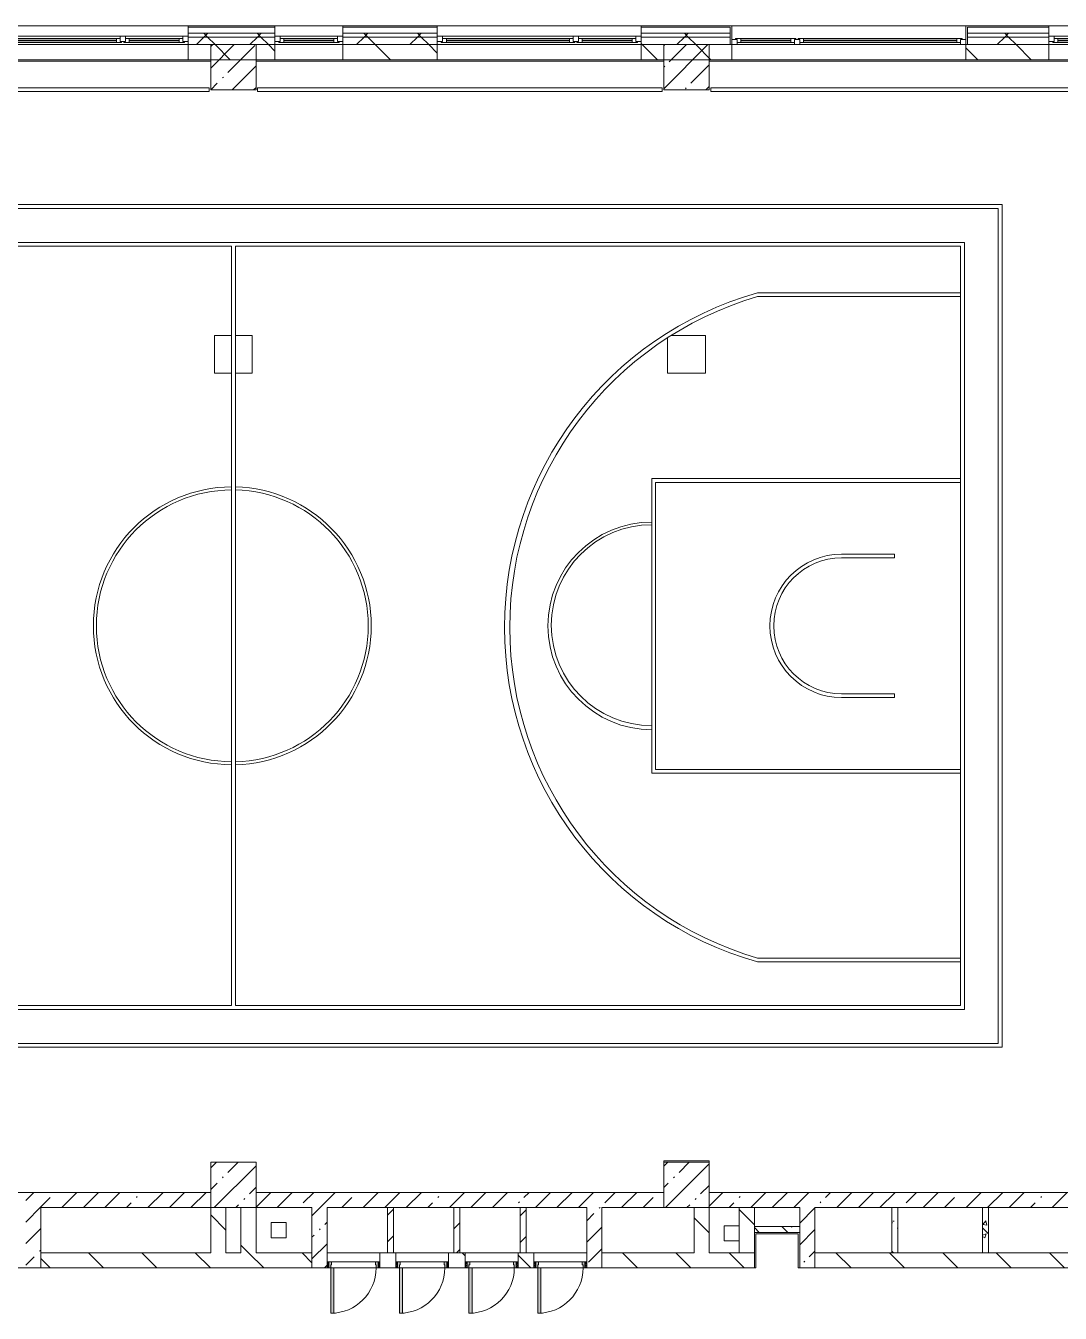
# Model space of a CAD drawing. Header units: millimetres. Extents: x -6228 to 198016, y -8553 to 29000.
# Drawn here: x 51710 to 65410, y 10300 to 27350 of the extents above; entities that cross this region are included whole.
import ezdxf

# ---------------------------------------------------------------- set-up
doc = ezdxf.new("R2010")
doc.units = ezdxf.units.MM
doc.linetypes.add('200_ШТРИХ__ш1_п0_6_', pattern=[800, 500, -300])
for name, color, linetype, lineweight in [('A-DETL-MBND-1', 7, '200_ШТРИХ__ш1_п0_6_', 9), ('A-GLAZ', 7, 'Continuous', 5), ('A-WALL', 7, 'Continuous', 5), ('A-WALL-1', 7, 'Continuous', 9), ('I-WALL', 7, 'Continuous', 5), ('S-COLS', 7, 'Continuous', 5)]:
    doc.layers.add(name, color=color, linetype=linetype, lineweight=lineweight)
for name, color, linetype, lineweight, true_color in [('A-DOOR-1', 7, 'Continuous', 5, 0xaaaaaa), ('A-DOOR-2', 7, 'Continuous', 5, 0xe2e2e2), ('A-DOOR-FRAM-1', 7, 'Continuous', 5, 0xe2e2e2), ('A-DOOR-FRAM-2', 7, 'Continuous', 5, 0xaaaaaa), ('A-FLOR-2', 7, 'Continuous', 5, 0xaaaaaa), ('I-WALL-3', 7, 'Continuous', 5, 0x787878)]:
    doc.layers.add(name, color=color, linetype=linetype, lineweight=lineweight, true_color=true_color)
pattern_1 = [(135, (0, 0), (-353.5534, -353.5534), [])]
pattern_2 = [(45, (0, 0), (-285.1231, 285.1231), []), (45, (285.12, 0), (-285.1231, 285.1231), [504.031, -100.806, 16.764, -84.042])]
pattern_3 = [(45, (0, 0), (-353.5534, 353.5534), []), (135, (0, 0), (-353.5534, -353.5534), [])]
pattern_4 = [(135, (0, 0), (-377.1708, -377.1708), [533.4, -88.9, 17.78, -88.9]), (135, (0, 376.94), (-377.1708, -377.1708), []), (50, (0, 0), (637.6445, -55.7866), [66.675, -733.425]), (355, (0, 0), (-123.3494, 668.699), [53.34, -586.74]), (100.451, (53.14, -4.65), (514.299, 612.908), [56.665, -623.315]), (46.184, (0, 177.8), (948.776, -147.15), [100.012, -1100.137]), (96.636, (79.1, 165.5), (830.909, 865.997), [84.998, -934.973]), (351.184, (0, 177.8), (830.918, 865.988), [80.01, -880.11]), (21, (88.9, 133.35), (530.6506, -357.9283), [66.675, -733.425]), (326, (88.9, 133.35), (216.308, 644.6585), [53.34, -586.74]), (71.451, (133.1, 103.5), (746.9596, 286.7243), [56.665, -623.315]), (37.5, (0, 0), (10.8105, 295.9426), [16.764, -562.864, 16.764, -578.866, -588.962]), (37.5, (0, 0), (10.8105, 295.9426), [-1175.258, 16.764, -572.198]), (7.5, (0, 0), (233.8692, 350.6318), [16.764, -322.834, 16.764, -549.529, -224.472]), (7.5, (0, 0), (233.8692, 350.6318), [-905.891, 16.764, -207.708]), (327.5, (-198.25, 0), (474.5678, -20.0513), [16.764, -205.486, 16.764, -676.656, -920.115]), (327.5, (-198.25, 0), (474.5678, -20.0513), [-915.67, 16.764, -903.351]), (317.5, (-287.15, 0), (518.4522, 88.9934), [16.764, -272.161, 16.764, -443.738, -653.415]), (317.5, (-287.15, 0), (518.4522, 88.9934), [-749.427, 16.764, -636.651])]
pattern_5 = [(45, (0, 0), (-176.7767, 176.7767), [])]
pattern_6 = [(135, (1951.41, 164.685), (-14.14214, -14.14214), []), (225, (1951.41, 164.685), (14.14214, -14.14214), [])]
pattern_7 = [(45, (-171.384, 164.685), (-14.1421, 14.1421), []), (135, (-171.384, 164.685), (-14.1421, -14.1421), [])]

# ---------------------------------------------------------------- blocks, each defined once
blk = doc.blocks.new('BSC_Колонна _Прямоугольная - 600х600-23205375-2_1_1_птичка копия 1')
at = {"layer": 'S-COLS'}
h = blk.add_hatch(dxfattribs=at)
h.set_pattern_fill('FP_37', color=256, style=0, pattern_type=2)
h.set_pattern_definition([(45, (-54460, -12000), (-285.123, 285.123), []), (45, (-54174.88, -12000), (-285.123, 285.123), [504.031, -100.806, 16.764, -84.042])])
h.paths.add_polyline_path([(-300, -300), (300, -300), (300, 300), (-300, 300), (-300, 58)])
for p, q in [((300, 300), (-300, 300)), ((-300, 300), (-300, -300)), ((300, -300), (300, 300)), ((-300, -300), (300, -300))]:
    blk.add_line(p, q, dxfattribs=at)
blk = doc.blocks.new('BSC_Колонна _Прямоугольная - 600х600-V39-2_1_1_птичка копия 1')
at = {"layer": 'S-COLS'}
h = blk.add_hatch(dxfattribs=at)
h.set_pattern_fill('FP_52', color=256, style=0, pattern_type=2)
h.set_pattern_definition([(45, (-60460, -12000), (-285.1231, 285.1231), []), (45, (-60174.88, -12000), (-285.1231, 285.1231), [504.031, -100.806, 16.764, -84.042])])
h.paths.add_polyline_path([(-300, -300), (300, -300), (300, 300), (-300, 300), (-300, 58)])
for p, q in [((300, 300), (-300, 300)), ((-300, 300), (-300, -300)), ((300, -300), (300, 300)), ((-300, -300), (300, -300))]:
    blk.add_line(p, q, dxfattribs=at)
blk = doc.blocks.new('120_Окно_СКБ_2Ст - 120_Окно_СКБ_2Ст 2700х2500 _мал створка справа_ 2-23206922-2_1_1_птичка копия 1')
at = {"layer": 'A-GLAZ'}
for p, q in [((-1350, -75), (-1350, -5)), ((-1350, -5), (-1280, -5)), ((1350, -5), (-1350, -5)), ((-1280, -75), (-1350, -75)), ((-1350, -75), (-1300, -75)), ((-1280, -75), (-1300, -75)), ((-1300, -75), (-1300, -85)), ((-1300, -85), (470, -85)), ((470, -85), (-1300, -85)), ((-1280, -5), (-1280, -75)), ((450, -35), (-1280, -35)), ((-1280, -35), (-1280, -75)), ((-1230, -85), (-1230, -35)), ((-1230, -55), (400, -55)), ((400, -65), (-1230, -65)), ((400, -85), (400, -35)), ((450, -75), (450, -5)), ((450, -5), (520, -5)), ((450, -75), (450, -35)), ((520, -75), (450, -75)), ((470, -75), (450, -75)), ((470, -75), (500, -75)), ((470, -85), (470, -75)), ((520, -75), (500, -75)), ((500, -75), (500, -85)), ((500, -85), (1300, -85)), ((1300, -85), (500, -85)), ((520, -5), (520, -75)), ((1280, -35), (520, -35)), ((520, -35), (520, -75)), ((570, -85), (570, -35)), ((570, -55), (1230, -55)), ((1230, -65), (570, -65)), ((1230, -85), (1230, -35)), ((1280, -75), (1280, -5)), ((1280, -5), (1350, -5)), ((1280, -75), (1280, -35)), ((1350, -75), (1280, -75)), ((1300, -75), (1280, -75)), ((1300, -75), (1350, -75)), ((1300, -85), (1300, -75)), ((1350, -5), (1350, -75))]:
    blk.add_line(p, q, dxfattribs=at)
blk = doc.blocks.new('120_Окно_СКБ_2Ст - 120_Окно_СКБ_2Ст 3100х2500 _мал_створка слева_ 2-19089248-2_1_1_птичка копия 1')
at = {"layer": 'A-GLAZ'}
for p, q in [((-1550, -75), (-1550, -5)), ((-1550, -5), (-1480, -5)), ((1550, -5), (-1550, -5)), ((-1480, -75), (-1550, -75)), ((-1550, -75), (-1500, -75)), ((-1480, -75), (-1500, -75)), ((-1500, -75), (-1500, -85)), ((-1500, -85), (670, -85)), ((670, -85), (-1500, -85)), ((-1480, -5), (-1480, -75)), ((650, -35), (-1480, -35)), ((-1480, -35), (-1480, -75)), ((-1430, -85), (-1430, -35)), ((-1430, -55), (600, -55)), ((600, -65), (-1430, -65)), ((600, -85), (600, -35)), ((650, -75), (650, -5)), ((650, -5), (720, -5)), ((650, -75), (650, -35)), ((720, -75), (650, -75)), ((670, -75), (650, -75)), ((670, -75), (700, -75)), ((670, -85), (670, -75)), ((720, -75), (700, -75)), ((700, -75), (700, -85)), ((700, -85), (1500, -85)), ((1500, -85), (700, -85)), ((720, -5), (720, -75)), ((1480, -35), (720, -35)), ((720, -35), (720, -75)), ((770, -85), (770, -35)), ((770, -55), (1430, -55)), ((1430, -65), (770, -65)), ((1430, -85), (1430, -35)), ((1480, -75), (1480, -5)), ((1480, -5), (1550, -5)), ((1480, -75), (1480, -35)), ((1550, -75), (1480, -75)), ((1500, -75), (1480, -75)), ((1500, -75), (1550, -75)), ((1500, -85), (1500, -75)), ((1550, -5), (1550, -75))]:
    blk.add_line(p, q, dxfattribs=at)
blk = doc.blocks.new('120_Окно_СКБ_2Ст - 120_Окно_СКБ_2Ст 3100х2500 _мал_створка слева_-22274797-2_1_1_птичка копия 1')
at = {"layer": 'A-GLAZ'}
for p, q in [((-1550, 45), (-1550, 115)), ((-1550, 115), (-1480, 115)), ((1550, 115), (-1550, 115)), ((-1480, 45), (-1550, 45)), ((-1550, 45), (-1500, 45)), ((-1480, 45), (-1500, 45)), ((-1500, 45), (-1500, 35)), ((-1500, 35), (670, 35)), ((670, 35), (-1500, 35)), ((-1480, 115), (-1480, 45)), ((650, 85), (-1480, 85)), ((-1480, 85), (-1480, 45)), ((-1430, 35), (-1430, 85)), ((-1430, 65), (600, 65)), ((600, 55), (-1430, 55)), ((600, 35), (600, 85)), ((650, 45), (650, 115)), ((650, 115), (720, 115)), ((650, 45), (650, 85)), ((720, 45), (650, 45)), ((670, 45), (650, 45)), ((670, 45), (700, 45)), ((670, 35), (670, 45)), ((720, 45), (700, 45)), ((700, 45), (700, 35)), ((700, 35), (1500, 35)), ((1500, 35), (700, 35)), ((720, 115), (720, 45)), ((1480, 85), (720, 85)), ((720, 85), (720, 45)), ((770, 35), (770, 85)), ((770, 65), (1430, 65)), ((1430, 55), (770, 55)), ((1430, 35), (1430, 85)), ((1480, 45), (1480, 115)), ((1480, 115), (1550, 115)), ((1480, 45), (1480, 85)), ((1550, 45), (1480, 45)), ((1500, 45), (1480, 45)), ((1500, 45), (1550, 45)), ((1500, 35), (1500, 45)), ((1550, 115), (1550, 45))]:
    blk.add_line(p, q, dxfattribs=at)
blk = doc.blocks.new('BSC_Колонна _Прямоугольная - 500х500-33455413-2_1_1_птичка копия 1')
at = {"layer": 'A-DETL-MBND-1'}
for p, q in [((-250, 250), (-23, 250)), ((-250, -250), (-250, 250)), ((27, 250), (250, 250)), ((250, 250), (250, -250)), ((-23, -250), (-250, -250)), ((250, -250), (27, -250))]:
    blk.add_line(p, q, dxfattribs=at)
blk = doc.blocks.new('120_Окно_СКБ_1Ст - 120_Окно_СКБ_1Ст 900х2500_h_-19906774-2_1_1_птичка копия 1')
at = {"layer": 'A-GLAZ'}
for p, q in [((-450, -75), (-450, -5)), ((-450, -5), (-380, -5)), ((450, -5), (-450, -5)), ((-380, -75), (-450, -75)), ((-450, -75), (-400, -75)), ((-380, -75), (-400, -75)), ((-400, -75), (-400, -85)), ((-400, -85), (400, -85)), ((400, -85), (-400, -85)), ((-380, -5), (-380, -75)), ((380, -35), (-380, -35)), ((-380, -35), (-380, -75)), ((-330, -85), (-330, -35)), ((-330, -55), (330, -55)), ((330, -65), (-330, -65)), ((330, -85), (330, -35)), ((380, -75), (380, -5)), ((380, -5), (450, -5)), ((380, -75), (380, -35)), ((450, -75), (380, -75)), ((400, -75), (380, -75)), ((400, -75), (450, -75)), ((400, -85), (400, -75)), ((450, -5), (450, -75))]:
    blk.add_line(p, q, dxfattribs=at)
blk = doc.blocks.new('110_Дверь_СКБ_1Ст - д-18 700x2100h_Технический шкаф ЭОМ и СС-V94-2_1_1_птичка копия 1')
at = {"layer": 'A-DOOR-1'}
h = blk.add_hatch(dxfattribs=at)
h.set_pattern_fill('FP_93', color=256, style=0, pattern_type=2)
h.set_pattern_definition(pattern_6)
h.paths.add_polyline_path([(362.5, 100), (337.5, 100), (337.5, 20), (362.5, 20), (362.5, 72.7)])
at = {"layer": 'A-DOOR-2'}
h = blk.add_hatch(color=256, dxfattribs=at)
h.paths.add_polyline_path([(-287.5, 100), (-312.5, 100), (-312.5, 20), (-277.5, 20), (-277.5, 60), (-287.5, 60), (-287.5, 72.7)])
h.paths.add_polyline_path([(312.5, 100), (312.5, 60), (302.5, 60), (302.5, 20), (337.5, 20), (337.5, 100)])
at = {"layer": 'A-DOOR-FRAM-1'}
blk.add_hatch(color=256, dxfattribs=at).paths.add_polyline_path([(272.5, 700), (272.5, 100), (312.5, 100), (312.5, 700)])
at = {"layer": 'A-DOOR-FRAM-2'}
h = blk.add_hatch(dxfattribs=at)
h.set_pattern_fill('FP_94', color=256, style=0, pattern_type=2)
h.set_pattern_definition(pattern_7)
h.paths.add_polyline_path([(-312.5, 100), (-337.5, 100), (-337.5, 20), (-312.5, 20), (-312.5, 72.7)])
at = {"layer": 'A-DOOR-1'}
for p, q in [((312.5, 700), (272.5, 700)), ((272.5, 700), (272.5, 100)), ((312.5, 100), (312.5, 700)), ((272.5, 100), (312.5, 100))]:
    blk.add_line(p, q, dxfattribs=at)
blk.add_arc((312.5, 100), 600, 90, 180, dxfattribs=at)
at = {"layer": 'A-DOOR-FRAM-2'}
for p, q in [((-312.5, 100), (-337.5, 100)), ((-337.5, 100), (-337.5, 20)), ((-337.5, 20), (-312.5, 20)), ((-287.5, 100), (-312.5, 100)), ((-312.5, 100), (-312.5, 20)), ((-312.5, 20), (-312.5, 100)), ((-312.5, 20), (-277.5, 20)), ((-287.5, 60), (-287.5, 100)), ((-287.5, 100), (272.5, 100)), ((-277.5, 60), (-287.5, 60)), ((-277.5, 20), (-277.5, 60)), ((302.5, 20), (-277.5, 20)), ((312.5, 60), (302.5, 60)), ((302.5, 60), (302.5, 20)), ((302.5, 20), (337.5, 20)), ((312.5, 100), (312.5, 60)), ((337.5, 100), (312.5, 100)), ((337.5, 20), (337.5, 100)), ((362.5, 100), (337.5, 100)), ((337.5, 100), (337.5, 20)), ((337.5, 20), (362.5, 20)), ((362.5, 20), (362.5, 100))]:
    blk.add_line(p, q, dxfattribs=at)
blk = doc.blocks.new('110_Дверь_СКБ_1Ст - д-18 700x2100h_Технический шкаф ЭОМ и СС-V95-2_1_1_птичка копия 1')
at = {"layer": 'A-DOOR-1'}
h = blk.add_hatch(dxfattribs=at)
h.set_pattern_fill('FP_93', color=256, style=0, pattern_type=2)
h.set_pattern_definition(pattern_6)
h.paths.add_polyline_path([(362.5, 100), (337.5, 100), (337.5, 20), (362.5, 20), (362.5, 72.7)])
at = {"layer": 'A-DOOR-2'}
h = blk.add_hatch(color=256, dxfattribs=at)
h.paths.add_polyline_path([(-312.5, 100), (-312.5, 20), (-277.5, 20), (-277.5, 60), (-287.5, 60), (-287.5, 100)])
h.paths.add_polyline_path([(312.5, 100), (312.5, 60), (302.5, 60), (302.5, 20), (337.5, 20), (337.5, 100)])
at = {"layer": 'A-DOOR-FRAM-1'}
blk.add_hatch(color=256, dxfattribs=at).paths.add_polyline_path([(272.5, 700), (272.5, 100), (312.5, 100), (312.5, 700)])
at = {"layer": 'A-DOOR-FRAM-2'}
h = blk.add_hatch(dxfattribs=at)
h.set_pattern_fill('FP_94', color=256, style=0, pattern_type=2)
h.set_pattern_definition(pattern_7)
h.paths.add_polyline_path([(-312.5, 100), (-337.5, 100), (-337.5, 20), (-312.5, 20), (-312.5, 72.7)])
at = {"layer": 'A-DOOR-1'}
for p, q in [((312.5, 700), (272.5, 700)), ((272.5, 700), (272.5, 100)), ((312.5, 100), (312.5, 700)), ((272.5, 100), (312.5, 100))]:
    blk.add_line(p, q, dxfattribs=at)
blk.add_arc((312.5, 100), 600, 90, 180, dxfattribs=at)
at = {"layer": 'A-DOOR-FRAM-2'}
for p, q in [((-312.5, 100), (-337.5, 100)), ((-337.5, 100), (-337.5, 20)), ((-337.5, 20), (-312.5, 20)), ((-287.5, 100), (-312.5, 100)), ((-312.5, 100), (-312.5, 20)), ((-312.5, 20), (-312.5, 100)), ((-312.5, 20), (-277.5, 20)), ((-287.5, 60), (-287.5, 100)), ((-277.5, 60), (-287.5, 60)), ((-285.1, 100), (272.5, 100)), ((-277.5, 20), (-277.5, 60)), ((302.5, 20), (-277.5, 20)), ((312.5, 60), (302.5, 60)), ((302.5, 60), (302.5, 20)), ((302.5, 20), (337.5, 20)), ((312.5, 100), (312.5, 60)), ((337.5, 100), (312.5, 100)), ((337.5, 20), (337.5, 100)), ((362.5, 100), (337.5, 100)), ((337.5, 100), (337.5, 20)), ((337.5, 20), (362.5, 20)), ((362.5, 20), (362.5, 100))]:
    blk.add_line(p, q, dxfattribs=at)
blk = doc.blocks.new('110_Дверь_СКБ_1Ст - д-18 700x2100h_Технический шкаф ЭОМ и СС-V96-2_1_1_птичка копия 1')
at = {"layer": 'A-DOOR-1'}
h = blk.add_hatch(dxfattribs=at)
h.set_pattern_fill('FP_93', color=256, style=0, pattern_type=2)
h.set_pattern_definition(pattern_6)
h.paths.add_polyline_path([(362, 100), (337, 100), (337, 20), (362, 20), (362, 73)])
at = {"layer": 'A-DOOR-2'}
h = blk.add_hatch(color=256, dxfattribs=at)
h.paths.add_polyline_path([(337, 100), (312, 100), (312, 60), (302, 60), (302, 20), (337, 20), (337, 73)])
h.paths.add_polyline_path([(-288, 100), (-313, 100), (-313, 20), (-278, 20), (-278, 60), (-288, 60), (-288, 73)])
at = {"layer": 'A-DOOR-FRAM-1'}
blk.add_hatch(color=256, dxfattribs=at).paths.add_polyline_path([(272, 700), (272, 100), (312, 100), (312, 700)])
at = {"layer": 'A-DOOR-FRAM-2'}
h = blk.add_hatch(dxfattribs=at)
h.set_pattern_fill('FP_94', color=256, style=0, pattern_type=2)
h.set_pattern_definition(pattern_7)
h.paths.add_polyline_path([(-313, 100), (-338, 100), (-338, 20), (-313, 20), (-313, 73)])
at = {"layer": 'A-DOOR-1'}
for p, q in [((312, 700), (272, 700)), ((272, 700), (272, 100)), ((312, 100), (312, 700)), ((272, 100), (312, 100))]:
    blk.add_line(p, q, dxfattribs=at)
blk.add_arc((312, 100), 600, 90, 180, dxfattribs=at)
at = {"layer": 'A-DOOR-FRAM-2'}
for p, q in [((-313, 100), (-338, 100)), ((-338, 100), (-338, 20)), ((-338, 20), (-313, 20)), ((-288, 100), (-313, 100)), ((-313, 100), (-313, 20)), ((-313, 20), (-313, 100)), ((-313, 20), (-278, 20)), ((-288, 60), (-288, 100)), ((-288, 100), (272, 100)), ((-278, 60), (-288, 60)), ((-278, 20), (-278, 60)), ((302, 20), (-278, 20)), ((312, 60), (302, 60)), ((302, 60), (302, 20)), ((302, 20), (337, 20)), ((312, 100), (312, 60)), ((337, 100), (312, 100)), ((337, 20), (337, 100)), ((362, 100), (337, 100)), ((337, 100), (337, 20)), ((337, 20), (362, 20)), ((362, 20), (362, 100))]:
    blk.add_line(p, q, dxfattribs=at)
blk = doc.blocks.new('BSC_Колонна _Прямоугольная - 500х500-V106-2_1_1_птичка копия 1')
at = {"layer": 'A-DETL-MBND-1'}
for p, q in [((-250, -250), (-250, 216)), ((-198, 250), (250, 250)), ((250, 250), (250, -250)), ((250, -250), (-250, -250))]:
    blk.add_line(p, q, dxfattribs=at)

msp = doc.modelspace()

# ---------------------------------------------------------------- hatches: boundary and pattern name
at = {"layer": 'A-WALL'}
h = msp.add_hatch(dxfattribs=at)
h.set_pattern_fill('FP_20', color=256, style=0, pattern_type=2)
h.set_pattern_definition(pattern_3)
h.paths.add_polyline_path([(93160, 27200), (93160, 27250), (80350, 27250), (80350, 27200), (93135.5, 27200)])
h.paths.add_polyline_path([(76530.5, 27200), (77850, 27200), (77850, 27250), (76340, 27250), (76340, 27200)])
h.paths.add_polyline_path([(74240, 27200), (74240, 27250), (68860, 27250), (68860, 27200), (73908.6, 27200)])
h.paths.add_polyline_path([(66480.1, 27200), (67960, 27200), (67960, 27250), (66160, 27250), (66160, 27200)])
h.paths.add_polyline_path([(65260, 27200), (65260, 27250), (64180, 27250), (64180, 27200), (64955.2, 27200)])
h.paths.add_polyline_path([(57160, 27200), (57160, 27250), (55909.9, 27250), (55909.9, 27200), (56866.6, 27200)])
h.paths.add_polyline_path([(50760.2, 27200), (50760.2, 27250), (49660.3, 27250), (49660.3, 27200), (50312, 27200)])
h.paths.add_polyline_path([(59860, 27200), (61040, 27200), (61040, 27250), (59860, 27250)])
h.paths.add_polyline_path([(53860.2, 27200), (55009.9, 27200), (55009.9, 27250), (53860.2, 27250)])
h.paths.add_polyline_path([(43320.4, 27200), (44407, 27200), (44407, 27250), (42010, 27250), (42010, 27200), (42446.5, 27200)])
h.paths.add_polyline_path([(48760.3, 27200), (48760.3, 27250), (47507, 27250), (47507, 27200), (48564.1, 27200)])
h = msp.add_hatch(dxfattribs=at)
h.set_pattern_fill('FP_20', color=256, style=0, pattern_type=2)
h.set_pattern_definition(pattern_3)
h.paths.add_polyline_path([(93060, 27100), (93060, 27200), (80350, 27200), (80350, 27100), (92261.6, 27100)])
h.paths.add_polyline_path([(66480.1, 27100), (67960, 27100), (67960, 27200), (66160, 27200), (66160, 27100)])
h.paths.add_polyline_path([(65260, 27100), (65260, 27200), (64180, 27200), (64180, 27100), (64955.2, 27100)])
h.paths.add_polyline_path([(68860, 27100), (74240, 27100), (74240, 27200), (68860, 27200)])
h.paths.add_polyline_path([(77850, 27100), (77850, 27200), (76340, 27200), (76340, 27100), (77404.4, 27100)])
h.paths.add_polyline_path([(61040, 27100), (61040, 27200), (59860, 27200), (59860, 27100), (60799.4, 27100)])
h.paths.add_polyline_path([(56866.6, 27100), (57160, 27100), (57160, 27200), (55909.9, 27200), (55909.9, 27100), (56429.7, 27100)])
h.paths.add_polyline_path([(53860.2, 27100), (55009.9, 27100), (55009.9, 27200), (53860.2, 27200)])
h.paths.add_polyline_path([(42060, 27100), (44407, 27100), (44407, 27200), (42060, 27200)])
h.paths.add_polyline_path([(50312, 27100), (50760.2, 27100), (50760.2, 27200), (49660.3, 27200), (49660.3, 27100)])
h.paths.add_polyline_path([(47507, 27100), (48760.3, 27100), (48760.3, 27200), (47507, 27200)])
at = {"layer": 'I-WALL'}
h = msp.add_hatch(dxfattribs=at)
h.set_pattern_fill('FP_31', color=256, style=0, pattern_type=2)
h.set_pattern_definition(pattern_1)
h.paths.add_polyline_path([(84200, 26900), (84200, 27100), (81150, 27100), (81150, 26900), (84100.7, 26900)])
h.paths.add_polyline_path([(80350, 26900), (80650, 26900), (80650, 27100), (80350, 27100)])
h.paths.add_polyline_path([(67791, 26900), (67960, 26900), (67960, 27100), (66760, 27100), (66760, 26900), (66917.1, 26900)])
h.paths.add_polyline_path([(68860, 26900), (70310, 26900), (70310, 27100), (68860, 27100)])
h.paths.add_polyline_path([(70810, 26900), (73540, 26900), (73540, 27100), (70810, 27100)])
h.paths.add_polyline_path([(77850, 26900), (77850, 27100), (77250, 27100), (77250, 26900), (77670, 26900)])
h.paths.add_polyline_path([(76750, 26900), (76750, 27100), (76340, 27100), (76340, 26900), (76530.5, 26900)])
h.paths.add_polyline_path([(74240, 26900), (74240, 27100), (74040, 27100), (74040, 26900)])
h.paths.add_polyline_path([(64160, 26900), (65260, 26900), (65260, 27100), (64160, 27100)])
h.paths.add_polyline_path([(57160, 26900), (57160, 27100), (55909.9, 27100), (55909.9, 26900), (56866.6, 26900)])
h.paths.add_polyline_path([(59860, 26900), (61060, 26900), (61060, 27100), (59860, 27100)])
h.paths.add_polyline_path([(54681.8, 26900), (55009.9, 26900), (55009.9, 27100), (53860.2, 27100), (53860.2, 26900)])
h.paths.add_polyline_path([(50760.2, 26900), (50760.2, 27100), (50364.8, 27100), (50364.8, 26900)])
h = msp.add_hatch(dxfattribs=at)
h.set_pattern_fill('FP_31', color=256, style=0, pattern_type=2)
h.set_pattern_definition(pattern_1)
h.paths.add_polyline_path([(51186, 11700), (51710, 11700), (51710, 11900), (48760, 11900), (48760, 11700), (50312, 11700)])
h.paths.add_polyline_path([(42760, 11700), (45235.7, 11700), (45235.7, 11900), (42760, 11900)])
h.paths.add_polyline_path([(48160, 11700), (48160, 11900), (46685.7, 11900), (46685.7, 11700), (47690.2, 11700)])
h = msp.add_hatch(dxfattribs=at)
h.set_pattern_fill('FP_28', color=256, style=0, pattern_type=2)
h.set_pattern_definition(pattern_2)
h.paths.add_polyline_path([(51710, 10900), (51910, 10900), (51910, 11900), (51710, 11900), (51710, 10927.3)])
h = msp.add_hatch(dxfattribs=at)
h.set_pattern_fill('FP_28', color=256, style=0, pattern_type=2)
h.set_pattern_definition(pattern_2)
h.paths.add_polyline_path([(54160, 11700), (54160, 11900), (51910, 11900), (51910, 11700), (53807.8, 11700)])
h = msp.add_hatch(dxfattribs=at)
h.set_pattern_fill('FP_28', color=256, style=0, pattern_type=2)
h.set_pattern_definition(pattern_2)
h.paths.add_polyline_path([(55500, 11700), (60160, 11700), (60160, 11900), (54760, 11900), (54760, 11700)])
h.paths.add_polyline_path([(63180, 11700), (66160, 11700), (66160, 11900), (60760, 11900), (60760, 11700), (62547.3, 11700)])
h = msp.add_hatch(dxfattribs=at)
h.set_pattern_fill('FP_31', color=256, style=0, pattern_type=2)
h.set_pattern_definition(pattern_1)
h.paths.add_polyline_path([(54360, 11100), (54360, 11700), (54160, 11700), (54160, 11100)])
h = msp.add_hatch(dxfattribs=at)
h.set_pattern_fill('FP_31', color=256, style=0, pattern_type=2)
h.set_pattern_definition(pattern_1)
h.paths.add_polyline_path([(54760, 11100), (54760, 11700), (54560, 11700), (54560, 11100), (54681.8, 11100)])
h = msp.add_hatch(dxfattribs=at)
h.set_pattern_fill('FP_28', color=256, style=0, pattern_type=2)
h.set_pattern_definition(pattern_2)
h.paths.add_polyline_path([(55555.7, 10900), (55700, 10900), (55700, 11700), (55500, 11700), (55500, 10900)])
h = msp.add_hatch(dxfattribs=at)
h.set_pattern_fill('FP_32', color=256, style=0, pattern_type=2)
h.set_pattern_definition(pattern_5)
h.paths.add_polyline_path([(56579.2, 11100), (56579.2, 11700), (56499.2, 11700), (56499.2, 11100)])
h = msp.add_hatch(dxfattribs=at)
h.set_pattern_fill('FP_32', color=256, style=0, pattern_type=2)
h.set_pattern_definition(pattern_5)
h.paths.add_polyline_path([(57459.2, 11100), (57459.2, 11700), (57379.2, 11700), (57379.2, 11100)])
h = msp.add_hatch(dxfattribs=at)
h.set_pattern_fill('FP_32', color=256, style=0, pattern_type=2)
h.set_pattern_definition(pattern_5)
h.paths.add_polyline_path([(58339.2, 11100), (58339.2, 11700), (58259.2, 11700), (58259.2, 11100)])
h = msp.add_hatch(dxfattribs=at)
h.set_pattern_fill('FP_28', color=256, style=0, pattern_type=2)
h.set_pattern_definition(pattern_2)
h.paths.add_polyline_path([(59140, 10900), (59340, 10900), (59340, 11700), (59140, 11700), (59140, 10927.3)])
h = msp.add_hatch(dxfattribs=at)
h.set_pattern_fill('FP_31', color=256, style=0, pattern_type=2)
h.set_pattern_definition(pattern_1)
h.paths.add_polyline_path([(60760, 11100), (60760, 11700), (60560, 11700), (60560, 11100)])
h = msp.add_hatch(dxfattribs=at)
h.set_pattern_fill('FP_31', color=256, style=0, pattern_type=2)
h.set_pattern_definition(pattern_1)
h.paths.add_polyline_path([(61360, 11100), (61360, 11700), (61160, 11700), (61160, 11100)])
h = msp.add_hatch(dxfattribs=at)
h.set_pattern_fill('FP_31', color=256, style=0, pattern_type=2)
h.set_pattern_definition(pattern_1)
h.paths.add_polyline_path([(61360, 10900), (61360, 11700), (61160, 11700), (61160, 10900)])
h = msp.add_hatch(dxfattribs=at)
h.set_pattern_fill('FP_28', color=256, style=0, pattern_type=2)
h.set_pattern_definition(pattern_2)
h.paths.add_polyline_path([(62160, 10900), (62160, 11700), (61960, 11700), (61960, 10900)])
h = msp.add_hatch(dxfattribs=at)
h.set_pattern_fill('FP_31', color=256, style=0, pattern_type=2)
h.set_pattern_definition(pattern_1)
h.paths.add_polyline_path([(56400, 10900), (56610, 10900), (56610, 11100), (56400, 11100), (56400, 10927.3)])
h.paths.add_polyline_path([(58440, 10900), (58440, 11100), (58230, 11100), (58230, 10900)])
h.paths.add_polyline_path([(57310, 10900), (57530, 10900), (57530, 11100), (57310, 11100), (57310, 10927.3)])
h.paths.add_polyline_path([(61160, 10900), (61160, 11100), (59340, 11100), (59340, 10900), (60799.4, 10900)])
h.paths.add_polyline_path([(53807.8, 10900), (55500, 10900), (55500, 11100), (51910, 11100), (51910, 10900), (52059.9, 10900)])
h.paths.add_polyline_path([(48564.1, 10900), (51710, 10900), (51710, 11100), (47260.7, 11100), (47260.7, 10900)])
h = msp.add_hatch(dxfattribs=at)
h.set_pattern_fill('FP_31', color=256, style=0, pattern_type=2)
h.set_pattern_definition(pattern_1)
h.paths.add_polyline_path([(66560, 10900), (66560, 11100), (62160, 11100), (62160, 10900), (64295.2, 10900)])
at = {"layer": 'I-WALL-3'}
h = msp.add_hatch(dxfattribs=at)
h.set_pattern_fill('FP_41', color=256, style=0, pattern_type=2)
h.set_pattern_definition(pattern_4)
h.paths.add_polyline_path([(63260, 11100), (63260, 11700), (63180, 11700), (63180, 11100)])
h = msp.add_hatch(dxfattribs=at)
h.set_pattern_fill('FP_41', color=256, style=0, pattern_type=2)
h.set_pattern_definition(pattern_4)
h.paths.add_polyline_path([(64460, 11100), (64460, 11700), (64380, 11700), (64380, 11100)])
h = msp.add_hatch(dxfattribs=at)
h.set_pattern_fill('FP_41', color=256, style=0, pattern_type=2)
h.set_pattern_definition(pattern_4)
h.paths.add_polyline_path([(61960, 11370), (61960, 11450), (61360, 11450), (61360, 11370), (61673.4, 11370)])
at = {"layer": 'S-COLS'}
h = msp.add_hatch(dxfattribs=at)
h.set_pattern_fill('FP_28', color=256, style=0, pattern_type=2)
h.set_pattern_definition(pattern_2)
h.paths.add_polyline_path([(54160, 26500), (54760, 26500), (54760, 27100), (54160, 27100), (54160, 26762.2)])
h = msp.add_hatch(dxfattribs=at)
h.set_pattern_fill('FP_28', color=256, style=0, pattern_type=2)
h.set_pattern_definition(pattern_2)
h.paths.add_polyline_path([(60760, 26500), (60760, 27100), (60160, 27100), (60160, 26500)])

# ---------------------------------------------------------------- linework, layer by layer
at = {"layer": 'A-FLOR-2'}
for p, q in [((64640, 24981.3), (44283.6, 24981.3)), ((44333.6, 24931.3), (64590, 24931.3)), ((64590, 24931.3), (64590, 13874.4)), ((64640, 13824.4), (64640, 24981.3)), ((64140, 24481.3), (44783.6, 24481.3)), ((44833.6, 24431.3), (54436.8, 24431.3)), ((54436.8, 24431.3), (54436.8, 14374.4)), ((54486.8, 14374.4), (54486.8, 24431.3)), ((54486.8, 24431.3), (64090, 24431.3)), ((64090, 24431.3), (64090, 14374.4)), ((64140, 14324.4), (64140, 24481.3)), ((64090, 23812.8), (61400.3, 23812.8)), ((61400.3, 23762.8), (64090, 23762.8)), ((60000.3, 21352.8), (60000.3, 17452.8)), ((64090, 21352.8), (60000.3, 21352.8)), ((60050.3, 17502.8), (60050.3, 21302.8)), ((60050.3, 21302.8), (64090, 21302.8)), ((63215, 20352.8), (62515, 20352.8)), ((62515, 20302.8), (63215, 20302.8)), ((63215, 20302.8), (63215, 20352.8)), ((63215, 18502.8), (62515, 18502.8)), ((62515, 18452.8), (63215, 18452.8)), ((63215, 18452.8), (63215, 18502.8)), ((60000.3, 17452.8), (64090, 17452.8)), ((64090, 17502.8), (60050.3, 17502.8)), ((64090, 15002.8), (61400.3, 15002.8)), ((61400.3, 14952.8), (64090, 14952.8)), ((44783.6, 14324.4), (64140, 14324.4)), ((54436.8, 14374.4), (44833.6, 14374.4)), ((64090, 14374.4), (54486.8, 14374.4)), ((44283.6, 13824.4), (64640, 13824.4)), ((64590, 13874.4), (44333.6, 13874.4)), ((60160, 12300), (60160, 12320)), ((60160, 12320), (60760, 12320)), ((60760, 12320), (60760, 12300)), ((54960, 11500), (55160, 11500)), ((54960, 11300), (54960, 11500)), ((55160, 11500), (55160, 11300)), ((60960, 11457), (61160, 11457)), ((60960, 11257), (60960, 11457)), ((55160, 11300), (54960, 11300)), ((61160, 11257), (60960, 11257)), ((61939, 11350), (61380, 11350)), ((61380, 11350), (61380, 10900)), ((61939, 10900), (61939, 11350)), ((61380, 10900), (61360, 10900)), ((61960, 10900), (61939, 10900))]:
    msp.add_line(p, q, dxfattribs=at)
for centre, radius, start, end in [((62655, 19382.8), 4604.2, 105.81331, 254.18669), ((62684.5, 19382.8), 4564.4, 106.34112, 253.65888), ((54445.2, 19403.3), 1840, 90.26005, 180), ((54445.2, 19403.3), 1800, 90.26583, 180), ((54445.2, 19403.3), 1840, 0, 88.70133), ((54445.2, 19403.3), 1800, 0, 88.67247), ((60000.3, 19402.8), 1375, 90, 270), ((60000.3, 19411.7), 1330, 90, 270), ((62515, 19402.8), 950, 90, 270), ((62515, 19402.8), 900, 90, 270), ((54445.2, 19403.3), 1840, 180, 269.73995), ((54445.2, 19403.3), 1800, 180, 269.73417), ((54445.2, 19403.3), 1800, 271.32753, 360), ((54445.2, 19403.3), 1840, 271.29867, 360)]:
    msp.add_arc(centre, radius, start, end, dxfattribs=at)
at = {"layer": 'A-WALL'}
for p, q in [((41910, 27350), (57160, 27350)), ((53860.2, 27350), (53860.2, 27100)), ((55009.9, 27100), (55009.9, 27350)), ((55909.9, 27350), (55909.9, 27100)), ((57160, 27100), (57160, 27350)), ((93310, 27350), (57160, 27350)), ((59860, 27350), (59860, 27100)), ((61060, 27100), (61060, 27350)), ((64160, 27350), (64160, 27100)), ((65260, 27100), (65260, 27350))]:
    msp.add_line(p, q, dxfattribs=at)
at = {"layer": 'A-WALL-1'}
for p, q in [((55009.9, 27330), (53860.2, 27330)), ((57160, 27330), (55909.9, 27330)), ((61040, 27330), (59860, 27330)), ((61040, 27100), (61040, 27330)), ((64180, 27330), (64180, 27100)), ((65260, 27330), (64180, 27330)), ((55009.9, 27250), (53860.2, 27250)), ((55009.9, 27200), (53860.2, 27200)), ((57160, 27250), (55909.9, 27250)), ((57160, 27200), (55909.9, 27200)), ((61040, 27250), (59860, 27250)), ((61040, 27200), (59860, 27200)), ((65260, 27250), (64180, 27250)), ((65260, 27200), (64180, 27200)), ((55009.9, 27100), (53860.2, 27100)), ((57160, 27100), (55909.9, 27100)), ((61060, 27100), (59860, 27100)), ((65260, 27100), (64160, 27100)), ((56579.2, 11700), (56499.2, 11700)), ((57459.2, 11700), (57379.2, 11700)), ((58339.2, 11700), (58259.2, 11700)), ((61360, 11700), (61160, 11700)), ((63260, 11700), (63180, 11700)), ((64460, 11700), (64380, 11700)), ((61360, 11370), (61360, 11450)), ((61960, 11370), (61960, 11450)), ((51910, 10900), (51910, 11100)), ((55500, 10900), (55500, 11100)), ((56499.2, 11100), (56579.2, 11100)), ((57379.2, 11100), (57459.2, 11100)), ((58259.2, 11100), (58339.2, 11100)), ((59340, 10900), (59340, 11100)), ((62160, 10900), (62160, 11100)), ((63180, 11100), (63260, 11100)), ((64380, 11100), (64460, 11100))]:
    msp.add_line(p, q, dxfattribs=at)
at = {"layer": 'I-WALL'}
for p, q in [((50760.2, 27100), (53860.2, 27100)), ((53860.2, 27100), (53860.2, 26900)), ((55009.9, 26900), (55009.9, 27100)), ((55009.9, 27100), (55909.9, 27100)), ((55909.9, 27100), (55909.9, 26900)), ((57160, 26900), (57160, 27100)), ((57160, 27100), (59860, 27100)), ((59860, 27100), (59860, 26900)), ((61060, 26900), (61060, 27100)), ((61060, 27100), (64160, 27100)), ((64160, 27100), (64160, 26900)), ((65260, 26900), (65260, 27100)), ((65260, 27100), (66140, 27100)), ((54160, 26880), (48760, 26880)), ((66160, 26900), (50364.8, 26900)), ((60160, 26880), (54760, 26880)), ((66140, 26880), (60760, 26880)), ((48781.3, 26529), (54139, 26529)), ((54139, 26479), (48781.3, 26479)), ((54139, 26479), (54139, 26529)), ((54780, 26529), (60140, 26529)), ((54780, 26529), (54780, 26479)), ((60140, 26479), (54780, 26479)), ((60140, 26479), (60140, 26529)), ((60781, 26529), (66160, 26529)), ((60781, 26529), (60781, 26479)), ((66160.5, 26479), (60781, 26479)), ((54160, 11900), (48760, 11900)), ((60160, 11900), (54760, 11900)), ((66160, 11900), (60760, 11900)), ((51910, 11100), (51910, 11700)), ((51910, 11700), (54160, 11700)), ((54160, 11700), (54160, 11100)), ((54360, 11100), (54360, 11700)), ((54560, 11700), (54560, 11100)), ((54760, 11100), (54760, 11700)), ((54760, 11700), (55500, 11700)), ((55500, 11700), (55500, 11100)), ((55700, 10980), (55700, 11700)), ((55700, 11700), (56499.2, 11700)), ((56499.2, 11700), (56499.2, 11100)), ((56579.2, 11100), (56579.2, 11700)), ((56579.2, 11700), (57379.2, 11700)), ((57379.2, 11700), (57379.2, 11100)), ((57459.2, 11100), (57459.2, 11700)), ((57459.2, 11700), (58259.2, 11700)), ((58259.2, 11700), (58259.2, 11100)), ((58339.2, 11100), (58339.2, 11700)), ((58339.2, 11700), (59140, 11700)), ((59140, 11700), (59140, 10980)), ((59340, 11100), (59340, 11700)), ((59340, 11700), (60160, 11700)), ((60560, 11700), (60560, 11100)), ((60760, 11100), (60760, 11700)), ((60760, 11700), (61160, 11700)), ((61160, 11700), (61160, 11100)), ((61360, 11450), (61360, 11700)), ((61360, 11700), (61960, 11700)), ((61960, 11700), (61960, 11450)), ((62160, 11100), (62160, 11700)), ((62160, 11700), (63180, 11700)), ((63180, 11700), (63180, 11100)), ((63260, 11100), (63260, 11700)), ((63260, 11700), (64380, 11700)), ((64380, 11700), (64380, 11100)), ((64460, 11100), (64460, 11700)), ((64460, 11700), (66160, 11700)), ((61960, 11450), (61360, 11450)), ((61360, 11100), (61360, 11370)), ((61360, 11370), (61960, 11370)), ((61960, 11370), (61960, 10900)), ((54160, 11100), (51910, 11100)), ((54560, 11100), (54360, 11100)), ((55500, 11100), (54760, 11100)), ((55700, 11100), (56499.2, 11100)), ((56400, 11100), (56400, 10980)), ((56579.2, 11100), (57379.2, 11100)), ((56610, 10980), (56610, 11100)), ((57310, 11100), (57310, 10980)), ((57459.2, 11100), (58259.2, 11100)), ((57530, 10980), (57530, 11100)), ((58230, 11100), (58230, 10980)), ((58339.2, 11100), (59140, 11100)), ((58440, 10980), (58440, 11100)), ((60560, 11100), (59340, 11100)), ((61360, 11100), (60760, 11100)), ((61360, 10900), (61360, 11100)), ((63180, 11100), (62160, 11100)), ((64380, 11100), (63260, 11100)), ((66560, 11100), (64460, 11100)), ((47260.7, 10900), (55700, 10900)), ((56400, 10900), (56610, 10900)), ((57310, 10900), (57530, 10900)), ((58230, 10900), (58440, 10900)), ((59140, 10900), (61360, 10900)), ((61960, 10900), (66760, 10900))]:
    msp.add_line(p, q, dxfattribs=at)
at = {"layer": 'S-COLS'}
for p, q in [((54760, 27100), (54160, 27100)), ((54160, 27100), (54160, 26500)), ((54760, 26500), (54760, 27100)), ((60760, 27100), (60160, 27100)), ((60160, 27100), (60160, 26500)), ((60760, 26500), (60760, 27100)), ((54160, 26500), (54760, 26500)), ((60160, 26500), (60760, 26500))]:
    msp.add_line(p, q, dxfattribs=at)

# ---------------------------------------------------------------- block references
at = {"layer": 'A-DETL-MBND-1'}
for name, p in [('BSC_Колонна _Прямоугольная - 500х500-33455413-2_1_1_птичка копия 1', (54460, 23000)), ('BSC_Колонна _Прямоугольная - 500х500-V106-2_1_1_птичка копия 1', (60460, 23000))]:
    msp.add_blockref(name, p, dxfattribs=at)
at = {"layer": 'A-DOOR-1', "rotation": 180}
for name, p in [('110_Дверь_СКБ_1Ст - д-18 700x2100h_Технический шкаф ЭОМ и СС-V94-2_1_1_птичка копия 1', (56062.5, 11000)), ('110_Дверь_СКБ_1Ст - д-18 700x2100h_Технический шкаф ЭОМ и СС-V94-2_1_1_птичка копия 1', (56972.5, 11000)), ('110_Дверь_СКБ_1Ст - д-18 700x2100h_Технический шкаф ЭОМ и СС-V95-2_1_1_птичка копия 1', (57892.5, 11000)), ('110_Дверь_СКБ_1Ст - д-18 700x2100h_Технический шкаф ЭОМ и СС-V96-2_1_1_птичка копия 1', (58802.5, 11000))]:
    msp.add_blockref(name, p, dxfattribs=at)
at = {"layer": 'A-GLAZ'}
for name, p in [('120_Окно_СКБ_2Ст - 120_Окно_СКБ_2Ст 3100х2500 _мал_створка слева_ 2-19089248-2_1_1_птичка копия 1', (52310.2, 27215)), ('120_Окно_СКБ_1Ст - 120_Окно_СКБ_1Ст 900х2500_h_-19906774-2_1_1_птичка копия 1', (55459.9, 27215)), ('120_Окно_СКБ_2Ст - 120_Окно_СКБ_2Ст 2700х2500 _мал створка справа_ 2-23206922-2_1_1_птичка копия 1', (58510, 27215)), ('120_Окно_СКБ_1Ст - 120_Окно_СКБ_1Ст 900х2500_h_-19906774-2_1_1_птичка копия 1', (65710, 27215))]:
    msp.add_blockref(name, p, dxfattribs=at)
at = {"layer": 'A-GLAZ', "rotation": 180}
msp.add_blockref('120_Окно_СКБ_2Ст - 120_Окно_СКБ_2Ст 3100х2500 _мал_створка слева_-22274797-2_1_1_птичка копия 1', (62610, 27215), dxfattribs=at)
at = {"layer": 'S-COLS'}
for name, p in [('BSC_Колонна _Прямоугольная - 600х600-23205375-2_1_1_птичка копия 1', (54460, 12000)), ('BSC_Колонна _Прямоугольная - 600х600-V39-2_1_1_птичка копия 1', (60460, 12000))]:
    msp.add_blockref(name, p, dxfattribs=at)

doc.saveas('drawing.dxf')
